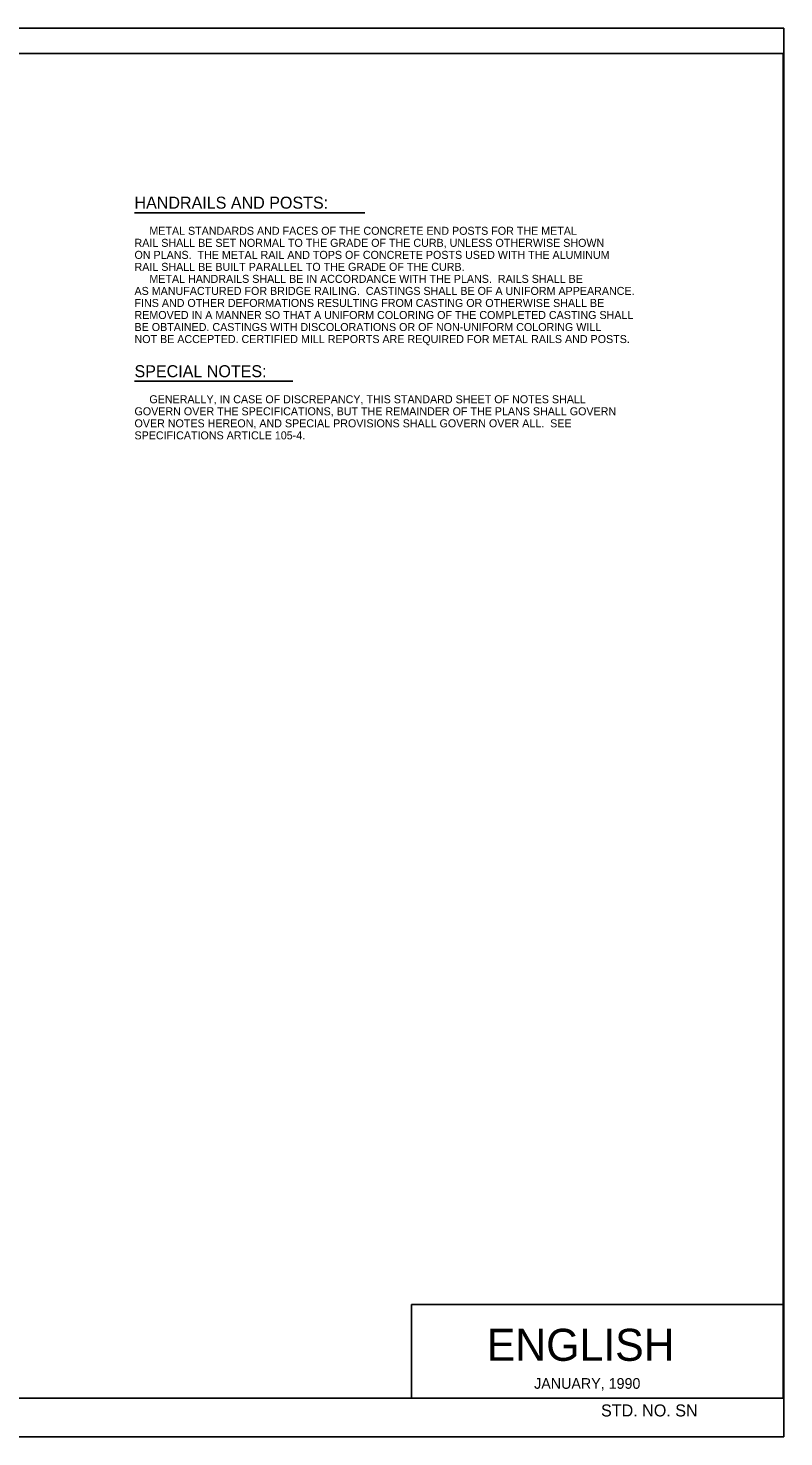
# Model space of a CAD drawing. Extents: x 0 to 33.1, y 0 to 22.
# Drawn here: x 21.26 to 33.06, y 0 to 22 of the extents above; entities that cross this region are included whole.
import ezdxf

# ---------------------------------------------------------------- set-up
doc = ezdxf.new("R2010")
doc.units = 0
for name, color, linetype in [('Plan Sheet', 7, 'Continuous'), ('Plot Shape', 7, 'Continuous'), ('Text', 7, 'Continuous')]:
    doc.layers.add(name, color=color, linetype=linetype)

msp = doc.modelspace()

# ---------------------------------------------------------------- linework, layer by layer
at = {"layer": 'Plan Sheet'}
for p, q in [((33.063, 22), (33.063, 22)), ((1.054, 21.606), (33.054, 21.606)), ((33.054, 21.606), (33.054, 0.606)), ((33.054, 2.069), (27.246, 2.069)), ((27.246, 2.069), (27.246, 0.607)), ((1.054, 0.606), (33.054, 0.606)), ((33.063, 0), (33.063, 0))]:
    msp.add_line(p, q, dxfattribs=at)
at = {"layer": 'Plot Shape'}
msp.add_lwpolyline([(0, 22), (33.063, 22), (33.063, 0), (0, 0)], close=True, dxfattribs=at)
at = {"layer": 'Text'}
for p, q in [((22.921, 19.118), (26.521, 19.118)), ((22.921, 16.487), (25.396, 16.487))]:
    msp.add_line(p, q, dxfattribs=at)

# ---------------------------------------------------------------- texts
for s, height, p in [('HANDRAILS AND POSTS:', 0.18755, (22.921, 19.181)), ('RAIL SHALL BE SET NORMAL TO THE GRADE OF THE CURB, UNLESS OTHERWISE SHOWN', 0.125, (22.921, 18.585)), ('     METAL STANDARDS AND FACES OF THE CONCRETE END POSTS FOR THE METAL', 0.125, (22.921, 18.773)), ('ON PLANS.  THE METAL RAIL AND TOPS OF CONCRETE POSTS USED WITH THE ALUMINUM', 0.125, (22.921, 18.397)), ('RAIL SHALL BE BUILT PARALLEL TO THE GRADE OF THE CURB.', 0.125, (22.921, 18.21)), ('     METAL HANDRAILS SHALL BE IN ACCORDANCE WITH THE PLANS.  RAILS SHALL BE', 0.125, (22.921, 18.022)), ('AS MANUFACTURED FOR BRIDGE RAILING.  CASTINGS SHALL BE OF A UNIFORM APPEARANCE.', 0.125, (22.921, 17.834)), ('FINS AND OTHER DEFORMATIONS RESULTING FROM CASTING OR OTHERWISE SHALL BE ', 0.125, (22.921, 17.646)), ('REMOVED IN A MANNER SO THAT A UNIFORM COLORING OF THE COMPLETED CASTING SHALL  ', 0.125, (22.921, 17.458)), ('BE OBTAINED. CASTINGS WITH DISCOLORATIONS OR OF NON-UNIFORM COLORING WILL', 0.125, (22.921, 17.27)), ('NOT BE ACCEPTED. CERTIFIED MILL REPORTS ARE REQUIRED FOR METAL RAILS AND POSTS.', 0.125, (22.921, 17.082)), ('SPECIAL NOTES:', 0.18755, (22.921, 16.549)), ('GOVERN OVER THE SPECIFICATIONS, BUT THE REMAINDER OF THE PLANS SHALL GOVERN ', 0.125, (22.921, 15.954)), ('     GENERALLY, IN CASE OF DISCREPANCY, THIS STANDARD SHEET OF NOTES SHALL', 0.125, (22.921, 16.142)), ('OVER NOTES HEREON, AND SPECIAL PROVISIONS SHALL GOVERN OVER ALL.  SEE ', 0.125, (22.921, 15.766)), ('SPECIFICATIONS ARTICLE 105-4.', 0.125, (22.921, 15.578)), ('ENGLISH', 0.5, (28.422, 1.187)), ('JANUARY, 1990', 0.16667, (29.163, 0.75)), ('STD. NO. SN', 0.188, (30.208, 0.318))]:
    msp.add_text(s, height=height, dxfattribs=at).set_placement(p)

doc.saveas('drawing.dxf')
